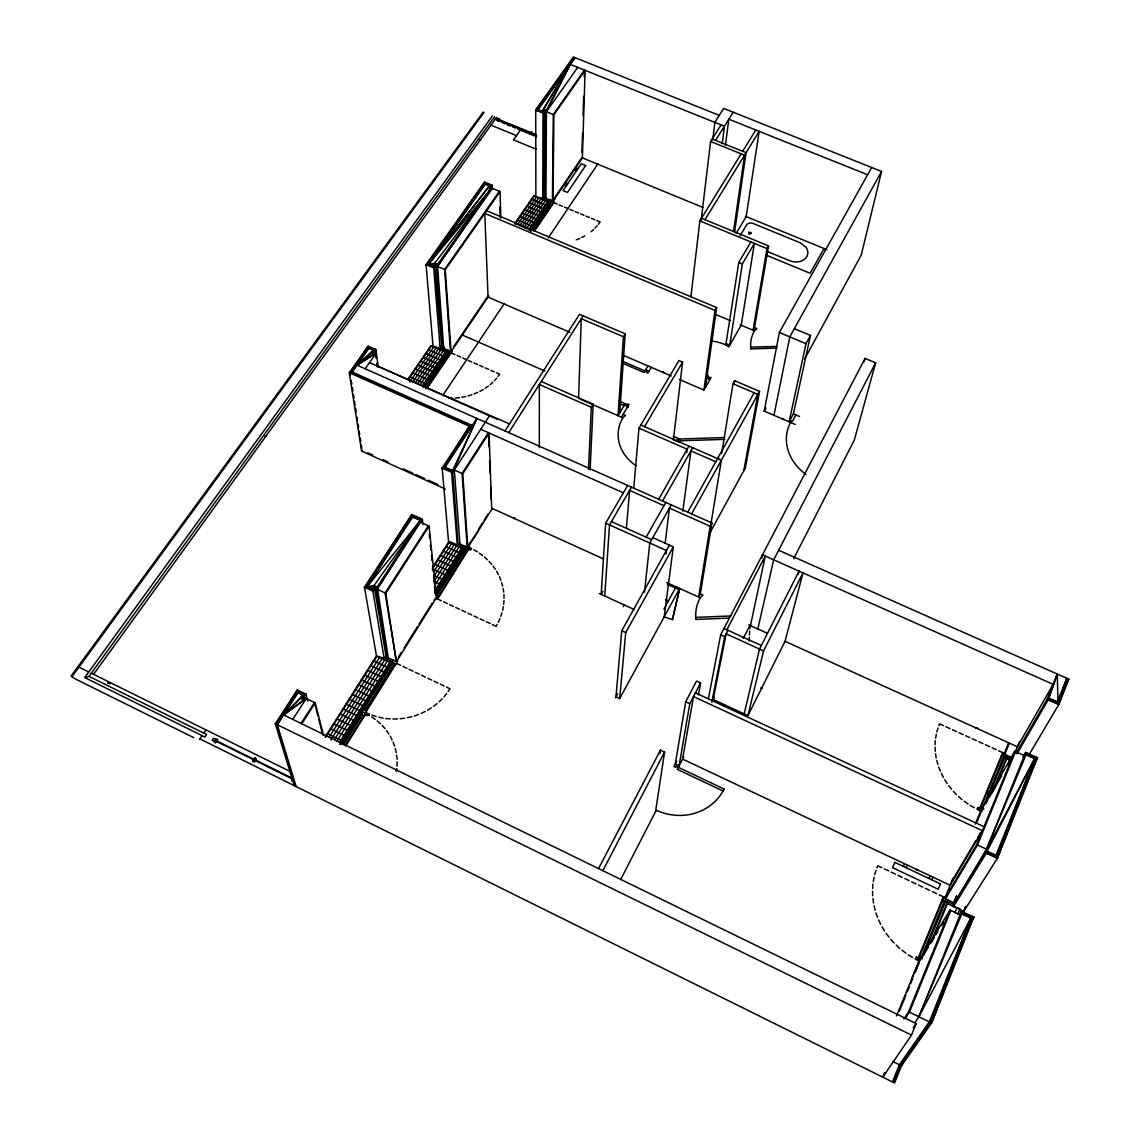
<?xml version="1.0" encoding="UTF-8"?>
<svg xmlns="http://www.w3.org/2000/svg" width="1140" height="1140" viewBox="0 0 1140 1140"><rect width="100%" height="100%" fill="white"/><g stroke="black" fill="none" stroke-linecap="round" stroke-linejoin="round"><path stroke-width="1.5" d="M539.32 447.764L539.348 384.508L591.289 407.251L588.511 469.309M545.96 198.317L546.416 111.734L570.257 64.367L543.695 109.055L544.478 110.951L544.136 197.548L542.74 199.6L542.996 113.045L544.036 109.867L546.416 110.153L570.257 64.367L724.427 126.227L722.204 143.683M545.134 197.975L545.547 111.378L546.416 110.153L543.695 109.055L542.212 111.15L542.996 113.045L544.478 110.951L546.046 110.68L544.036 109.867L542.54 111.962L535.715 110.081L535.885 196.736L542.312 198.545L542.74 199.6L544.136 197.548L545.604 197.291L543.709 196.493L542.312 198.545L541.999 197.762M542.74 199.6L543.709 196.493L544.136 197.548L553 201.239L582.383 157.876L585.077 70.31L553.898 114.784L553 201.239L550.321 200.127L530.171 229.81M935.128 744.705L935.213 740.601M935.099 747.17L935.27 751.303M396.976 766.137L397.076 761.876M460.147 543.666L458.294 546.601L452.608 470.678L476.905 418.451L445.07 467.272L442.163 468.041L448.59 542.141L432.616 567.335M443.716 348.413L443.774 346.703L442.847 348.042L443.716 348.413L437.461 264.58L434.611 263.354L426.047 264.58L433.072 346.731L439.826 348.697L440.24 349.88L441.807 347.572L434.611 263.354L490.599 189.268L487.806 188.1L428.768 263.939L432.929 265.734L433.684 267.871L440.24 349.88L441.394 346.403M581.97 152.389L582.554 133.124M583.082 115.61L583.666 96.344M584.25 77.078L584.464 70.067L553.285 114.527L552.416 201.011L565.526 181.673M872.656 888.559L872.827 884.084M872.57 891.266L872.67 895.769M578.578 398.416L581.272 318.701L623.409 336.756L618.037 415.673L625.205 403.76L629.052 404.444L621.428 417.155M590.121 469.922L593.156 404.201L541.258 381.501M749.208 641.122L749.393 637.246M749.792 628.739L765.268 556.064L726.836 629.793L723.986 628.496M420.532 522.177L429.082 526.096L436.506 597.631L396.392 661.741L386.161 656.868L384.38 659.718L372.908 591.133L364.43 587.157L374.034 585.504L377.212 586.986L388.27 657.866L386.161 656.868L374.034 585.504L420.304 520.524L412.651 517.019L411.839 514.496L364.43 587.157L376.471 655.942L325.028 737.138M749.507 634.923L749.693 631.047M627.655 485.469L605.682 523.174L601.179 594.396L602.918 591.346M604.756 596.035L609.529 524.899L631.46 487.165M619.718 412.894L625.19 333.863L579.519 314.312L505.02 430.949M626.487 527.578L629.594 490.385L663.965 505.676M633.812 487.635L638.984 428.127L678.927 360.539L682.575 362.107L673.398 439.897L676.334 441.18L677.958 438.344M669.422 545.091L621.742 630.791L615.971 696.839L619.676 698.564L664.207 616.811L673.312 546.844L652.807 537.638M619.676 698.564L625.718 632.615L673.312 546.844M644.513 592.144L649.772 542.996L671.275 504.863M690.911 296.614L699.875 220.918L741.143 153.815M701.043 221.431L710.591 141.502L721.064 124.873M712.714 139.85L714.823 122.365L723.658 108.414L881.548 171.456L861.213 255.132L804.469 359.314M665.176 543.11L669.437 508.112L710.149 526.238L698.649 597.061L700.331 593.911L711.944 522.947L357.019 365.142L373.122 350.336L375.944 349.652L378.266 367.237M665.988 553.983L666.416 550.492L605.682 523.174M725.425 145.45L728.845 119.216L867.626 174.748M686.722 452.68L687.178 449.217L638.984 428.127M682.817 511.247L690.954 450.87L715.792 461.757M679.397 379.463L703.922 390.037L714.965 310.408L716.632 307.586L486.623 210.729M705.503 387.301L716.632 307.586M733.576 231.178L744.548 155.197L710.591 141.502M734.545 232.19L746.087 152.674L712.158 139.009M659.918 753.654L660.43 750.134L664.577 752.087L655.529 811.68L620.716 879.439M712.6 341.145A44.588 36.679 7.8 0 1 725.809 344.822L738.777 262.457L750.875 241.951M502.726 610.342L503.282 606.68M503.638 604.385L504.008 600.566M725.809 344.822L728.688 346.988L741.214 325.228L754.395 243.404L742.325 263.924L729.785 345.107L726.465 343.696M721.677 453.535L732.991 383.724L734.687 380.746L759.539 391.391L745.375 467.799L709.337 533.962M709.622 532.195L710.192 528.689M710.761 525.184L721.335 460.261L640.808 425.035M734.117 384.237L734.687 380.746M698.45 694.873L700.601 682.917L696.526 681.036L685.696 701.784L675.293 764.042L679.084 765.838L683.758 756.746M768.574 245.912L754.509 327.608L753.027 330.215L767.006 248.606L768.574 245.912L701.499 218.267M700.601 682.917L689.786 703.679L679.084 765.838L677.288 769.357L723.116 791.032L724.128 789.008L676.148 766.322L675.621 767.32L673.997 766.55L676.861 761.021M935.627 738.207L936.31 734.231M396.278 771.524L396.791 768.688M743.793 470.692L757.886 394.383L732.991 383.724M873.311 881.477L874.109 877.116M708.41 698.706L720.68 634.809L865.089 358.387L875.663 362.819L854.33 440.011L793.654 558.743M871.673 167.523L779.375 332.481L764.227 411.098L795.236 424.436M761.321 645.511L727.99 630.32L724.698 636.633L711.802 702.154L714.31 697.267M773.975 415.288L789.792 336.87L881.548 171.456M810.483 335.459L805.98 343.682L789.122 421.8L793.383 413.877L810.483 335.459L794.338 328.676M761.705 558.286L762.46 554.824L1053.146 684.342L1017.379 746.743L785.061 641.321L802.988 572.879L763.558 650.911L747.926 715.635L713.155 699.518L726.152 633.854L763.558 650.911M667.427 584.421L679.397 589.75L672.429 619.619L679.654 588.454M426.047 264.58L433.257 266.646L434.939 264.281L437.048 265.178L435.366 265.492L433.684 267.871L426.047 264.58L484.557 182.158L485.327 184.167L489.388 185.863L488.932 187.844L490.998 188.713L487.806 188.1L489.388 185.863L492.01 185.279L492.124 188.798M757.801 628.938L773.69 559.826L875.663 362.819M744.178 713.897L759.525 649.073L799.04 571.111L798.157 574.546M307.814 701.057L306.019 694.203L302.827 695.115L302.114 697.922L304.522 699.091L300.746 698.321L283.646 714.937L916.147 1023.549L911.487 1035.077L882.802 1077.172L884.683 1072.541M375.944 349.652L368.12 346.19L350.935 372.281L368.534 347.486L352.16 371.982L368.847 348.455L374.333 350.051L374.162 352.174L375.944 349.652L368.534 347.486L373.122 350.336L372.538 352.573L357.019 365.142L376.243 353.101L372.538 352.573L374.333 350.051L368.534 347.486L368.12 346.19L349.296 372.695L361.565 451.027L445.341 489.06M864.177 361.822L865.089 358.387M385.277 656.868L384.38 659.718L383.938 658.279M500.745 616.484L501.942 612.75M372.908 591.133L374.846 588.14L376.727 587.741L374.39 586.644L372.452 589.622L366.168 586.673L411.839 514.496L422.37 519.327L377.098 589.209L421.373 518.871L412.309 515.936L367.479 586.316L372.11 588.482L372.908 591.133L374.39 586.644L377.212 586.986M938.819 725.838L939.502 723.829L943.464 725.639M936.752 731.866L938.049 728.09M1016.011 753.312L1047.062 699.39L1058.746 704.62L1067.71 678.685L1057.963 703.038L1058.746 704.62L1028.608 755.478M433.684 267.871L434.939 264.281L437.461 264.58M874.622 874.523L876.047 870.404M876.917 867.925L877.672 865.73L881.79 867.683M1047.062 699.39L1057.293 674.053L1048.173 699.875L1057.293 674.053L1057.963 703.038L1048.173 699.875L1017.037 753.782M956.588 895.997L952.513 906.001L985.145 852.677L997.343 858.377L1035.861 758.328L1037.514 757.801L997.343 858.377L963.785 911.33L946.87 903.322M892.52 1061.383L901.498 1065.815L902.78 1062.523L894.572 1083L199.899 738.891M965.723 906.357L963.785 911.33L965.765 906.414M893.361 1082.402L900.301 1065.216L930.311 1022.309L970.824 918.156L973.888 917.116L931.622 1022.951L901.498 1065.815M543.695 109.055L542.54 111.962L535.715 110.081L573.406 57L719.255 115.368M915.007 1022.523L918.883 1016.752L962.673 911.801L961.832 913.895L970.824 918.156L929.328 1021.839L899.389 1064.774L892.449 1081.946M1057.379 701.841L1066.812 678.286L1057.963 703.038L1048.601 698.834L1057.379 701.841L1048.914 698.051M930.311 1022.309L972.135 917.714L962.189 912.998L973.888 917.116L971.978 920.023M1058.746 704.62L1068.893 679.212L778.649 550.25M957.757 914.28L959.738 909.421M973.888 917.116L961.505 911.245L918.883 1016.752L970.824 918.156M1035.69 760.808L1037.514 757.801L1025.644 752.414L985.145 852.677L987.126 851.21L1034.621 758.727L1035.861 758.328L996.56 856.639L997.343 858.377M986.314 853.219L987.126 851.21L995.961 855.328L996.56 856.639L986.314 853.219L953.582 906.5L959.909 908.637M1026.014 754.808L1026.769 752.927L985.145 852.677L1034.621 758.727L1026.014 754.808L1035.861 758.328L1026.342 754.01L1037.514 757.801M954.878 912.912L956.845 908.053M903.877 1019.003L908.594 1011.736L950.019 910.076L960.051 914.836M953.054 878.171L944.747 898.434L976.695 844.64L1014.743 751.289L1024.347 755.649M1014.757 753.212L1019.402 741.784M950.846 910.475L909.435 1012.149L905.659 1017.963M976.695 844.64L986.542 849.229L952.513 906.001L956.617 896.268L952.613 905.773M1015.526 751.645L977.507 845.025L945.488 898.79L949.321 889.442M896.496 1015.911L919.453 960.037L950.019 910.076M975.256 824.135L980.956 810.241L1014.743 751.289M987.425 794.48L988.209 792.585M1004.027 754.067L1008.658 742.781M899.289 1011.351L906.044 994.921M907.298 991.843L909.406 986.698M910.66 983.649L912.784 978.476M915.491 971.907L919.581 961.932M921.063 957.785L944.319 901.142M976.994 822.011L981.027 812.207M982.466 808.217L1003.67 756.547M1004.739 754.395L1009.385 743.109M923.557 955.12L946.471 899.26M985.573 803.885L1005.68 754.823M930.297 943.792L948.195 900.073M991.843 793.454L1007.347 755.578M931.537 942.452L947.44 903.593M994.094 789.564L1006.677 758.798M916.66 958.227L917.03 957.329M978.263 808.573L978.605 807.761M917.301 958.797L918.313 957.671M919.097 960.877L917.344 960.023L943.35 896.81M980.642 811.01L978.961 810.241L1002.673 752.585M919.31 956.944L942.595 900.329M980.77 807.433L1002.003 755.792M918.227 960.45L919.495 957.372L922.417 958.769M944.205 897.223L942.994 900.187L947.312 902.239M979.802 810.625L980.956 807.818L983.763 809.115M1003.499 752.956L1002.388 755.663L1006.535 757.558M911.915 978.362L919.453 960.037L920.208 960.393M929 878.498L930.126 875.819M931.865 879.838L932.976 877.173M903.365 866.386L904.49 863.735M906.2 867.725L907.34 865.075M458.294 546.601L459.705 543.353M442.163 468.041L452.167 471.376L443.83 467.599L470.022 425.363L442.163 468.041L452.566 472.73L476.905 418.451M747.926 715.635L785.061 641.321M497.126 624.449L496.171 626.359L492.452 624.62M498.194 622.298L499.99 618.721M743.28 638.372L749.963 625.39M655.529 811.68L656.327 810.141A50.616 47.239 12 0 0 724.128 788.994M602.832 870.675L664.577 752.087M598.557 868.58L660.43 750.134M795.834 414.917L792.428 421.273L791.445 420.845L790.59 422.441A50.901 42.294 13.9 0 0 805.952 474.425M729.514 618.065L695.827 619.447A48.279 42.807 13 0 1 700.188 597.759L702.91 595.08L700.331 593.911M783.636 419.121L782.653 419.549L783.109 418.694M710.149 526.238L711.944 522.947M615.443 697.794L617.68 693.704M663.879 609.13L676.063 586.815M764.056 411.397L765.923 408.006M687.734 512.173L754.167 392.787M718.072 459.434L718.756 458.209M691.581 513.898L759.539 391.391M623.295 606.651L624.25 604.955M824.02 248.506L810.141 273.272L766.023 255.046M662.525 500.973L692.721 447.749M646.124 537.182L665.803 502.426M658.692 499.263L688.959 446.096M776.939 348.142L750.818 348.868L750.619 344.166A43.976 35.568 10.9 0 1 754.438 330.814L756.875 328.605L754.509 327.608L753.027 330.215M678.77 442.249L679.426 438.986L724.627 437.532M986.029 803.03L987.767 800.009M989.491 796.988L991.23 793.967M992.969 790.932L1001.647 775.827M1007.717 765.254L1009.456 762.232M1011.194 759.212L1012.933 756.19M703.922 390.037L711.089 377.597L707.284 376.927M708.168 375.388L706.615 378.095L709.964 379.534M1022.993 756.946L1025.644 752.414M1066.199 683.801L1068.893 679.212M644.542 426.674L682.575 362.107M951.686 881.534L975.926 840.422M977.721 837.373L980.414 832.798M740.045 235.866L746.5 225.05A5.016 3.905 8.4 0 1 753.098 223.469L800.095 242.749L806.051 247.309A12.953 10.132 10 0 1 804.626 259.165A12.953 10.132 10 0 1 789.821 260.761L766.992 251.341M736.24 233.287L746.201 216.614L759.169 131.342L704.976 219.707M542.996 113.045L535.715 110.081L574.332 57.37L537.154 109.768L542.212 111.15L570.257 64.367M647.947 365.926L644.014 372.481L623.281 363.546M651.282 367.365L647.819 373.151L646.38 372.538L646.85 371.754L622.639 361.323M295.346 786.173L276.421 724.285L297.312 689.985L306.019 694.203L303.938 697.409L300.746 698.321L303.995 699.903L306.261 698.535L292.766 719.383M742.681 151.307L755.792 129.989M591.289 407.251L593.156 404.201M921.134 958.883L928.558 946.784M931.352 942.239L934.13 937.707M935.997 934.672L937.85 931.651M941.569 925.594L943.421 922.573M946.214 918.028L948.067 915.007M623.409 336.756L625.19 333.863M296.144 786.572L277.276 724.698L297.74 691.595L297.312 689.985L275.281 723.729L294.277 785.645M342.428 744.349L362.648 712.072M436.549 594.125L464.522 549.466L448.59 542.141L456.37 544.778M342.67 744.292L362.805 712.144M466.331 546.901L436.264 594.88L439.299 596.291M398.516 656.939L401.366 652.408M404.116 648.005L417.297 626.957M419.05 624.15L432.131 603.245M433.984 600.31L436.506 597.631M468.996 544.393L478.202 530.998M478.472 529.231L482.291 523.146M484.13 520.211L487.92 514.168M343.71 744.805L362.463 714.866M437.276 595.351L466.089 549.337M395.209 663.637L365.598 710.947L362.463 709.436M465.091 551.959L466.132 550.307M492.309 508.469L467.828 547.585L462.769 473.784L489.046 432.986L491.668 508.169L603.274 558.828M436.834 598.671L438.401 596.177L435.879 594.995M468.982 547.271L467.471 549.694L463.724 547.97M345.292 745.574L364.031 715.621M438.8 596.063L467.585 550.022M345.819 745.831L366.396 712.928L369.531 714.153M437.603 599.027L469.737 547.613L471.647 548.654M469.637 548.596L468.583 549.466M366.296 715.307L366.781 714.524M715.535 140.363L733.219 112.233M339.449 742.568L389.837 662.312M434.468 591.247L461.558 548.098M339.848 744.42L391.904 661.442M434.682 593.256L462.683 548.625M340.589 744.32L393.3 660.26M435.181 593.498L464.835 546.217M341.929 744.106L362.149 711.83M436.064 593.897L464.051 549.252M330.799 739.96L382.128 658.649M433.471 577.324L454.076 544.663M334.376 739.732L384.707 659.875M434.112 581.457L456.57 545.803M457.368 546.174L451.568 472.288L452.608 470.678L445.07 467.272M336.827 741.285L387.272 661.086M434.753 585.604L459.064 546.958M959.652 914.18L961.505 911.245M325.57 737.409L376.998 656.198M432.203 569.059L449.103 542.384M329.132 737.181L379.563 657.424M433.77 571.71L451.597 543.524M291.769 778.663L291.84 780.729L292.823 779.176L216.258 741.314M508.725 432.587L583.096 315.837M301.031 723.416L314.498 702.525L317.96 716.148M428.384 525.782L385.092 592.957L396.392 661.741L385.819 593.284L429.082 526.096M488.362 432.687L462.085 473.471L467.172 547.286M301.772 723.772L315.238 702.881L303.938 697.409L304.195 694.716L297.74 691.595L276.421 724.285M300.746 698.321L302.827 695.115L298.067 692.807L297.74 691.595L306.019 694.203M421.373 518.871L376.072 588.725L387.315 657.424M452.566 472.73L489.459 415.786M452.608 470.678L443.83 467.599L471.504 425.163M277.276 724.698L298.067 692.807L304.195 694.716L302.114 697.922L305.221 698.022L303.995 699.903L283.646 714.937L302.827 695.115M255.944 760.936L255.004 760.808C251.74 765.239 258.353 755.093 255.659 759.796L256.286 760.437M252.809 759.382L253.422 760.024C250.715 764.726 257.341 754.594 254.092 759.012L253.137 758.884M214.463 741.413L215.802 739.404M217.298 741.827L216.358 741.684C213.066 746.073 219.763 736.027 217.028 740.687L217.64 741.328M442.676 395.551L504.037 303.953M548.255 237.932L597.673 164.16M199.557 739.39L202.094 735.628M203.789 733.134L205.969 729.885M443.83 467.599L472.302 425.519L351.391 371.64M913.24 1027.824L916.147 1023.549M424.379 386.987L447.55 352.83L448.946 353.457L425.79 387.614M530.784 231.477L550.734 202.051M453.364 347.13L488.091 295.887M566.138 180.761L581.813 157.648M532.679 230.38L550.577 203.974M425.947 388.754L450.043 353.186M487.806 188.1L490.428 187.502L492.01 185.279L484.557 182.158L427.6 264.209L432.929 265.734L434.611 263.354L433.257 266.646L427.6 264.209L484.999 183.312L490.514 185.606L488.932 187.844L491.525 187.958L436.478 265.976L442.847 348.042L443.375 347.272L441.807 347.586L451.084 351.647L488.775 296.015M427.158 388.312L452.167 351.377L451.469 351.077M534.019 230.95L551.917 204.53M534.475 231.135L553.755 202.663M420.104 384.736L443.004 351.091M526.438 228.527L545.39 200.697M422.455 385.79L445.341 352.118M528.689 229.482L547.613 201.638M422.911 385.99L445.783 352.317L430.877 345.776L407.864 379.307M529.117 229.653L548.041 201.809L533.805 195.866L514.767 223.611M423.339 386.275L447.051 351.362M529.501 229.966L549.195 200.968M423.111 387.486L448.291 350.422M415.402 382.655L438.344 349.054M521.949 226.632L540.93 198.844M417.753 383.695L440.681 350.065M524.201 227.587L543.153 199.771M361.565 451.027L362.135 450.2M409.702 382.028L433.699 347.002M518.472 223.283L536.484 196.992M413.051 381.601L436.022 348.028M519.712 225.691L538.707 197.918M408.348 379.52L431.362 345.99M515.223 223.811L534.261 196.066M492.409 188.342L437.404 266.361L491.525 187.958M437.404 266.361L490.599 189.268L428.768 263.939L484.999 183.312L492.01 185.279M376.97 365.883L509.495 423.938M499.448 191.278L444.614 269.467L450.471 351.377M451.084 351.647L445.255 269.738L500.075 191.548L490.428 187.502L490.514 185.606L485.327 184.167L428.768 263.939L489.388 185.863M373.122 350.336L371.327 352.873L374.704 353.528L372.538 352.573L375.302 352.688L374.262 354.17L357.019 365.142M365.199 368.776L376.243 353.101L374.262 354.17L371.327 352.873M577.709 67.36L546.416 111.734L546.416 110.153M530.841 134.363L532.323 132.254L531.468 131.898L529.815 133.978L530.328 133.109L498.722 120.127L498.137 120.94M531.055 134.449L531.625 133.637L536.099 135.475M520.396 130.074L513.456 139.85L536.37 149.283M538.237 109.54L575.03 57.656L537.154 109.768L542.212 111.15M448.106 691.467L450.015 688.802L446.495 687.121M446.609 693.548L443.987 696.925M497.197 119.928L498.123 118.631M84.731 677.559L89.02 676.376L206.639 734.545L204.944 737.039L84.731 677.559L492.423 115.881M89.02 676.376L494.575 116.764M496.513 117.562L495.259 119.13L497.411 120.014M93.566 674.353L495.344 119.159M483.189 112.09L71.108 676.02L75.611 679.098L193.786 737.665M72.02 676.647L484.044 112.447M598.329 224.323L600.139 222.001L596.761 220.59M597.175 225.82L594.98 228.185M496.726 378.053L494.418 380.774M498.038 376.371L499.719 374.219L496.541 372.823M420.304 520.524L367.479 586.316L412.651 517.019L420.76 519.812L412.309 515.936L366.168 586.673L372.11 588.482L374.034 585.504L372.452 589.622L364.43 587.157M439.114 701.898L442.163 698.792M593.541 229.539L591.076 231.734M490.1 384.764L492.808 382.271M433.585 706.287L437.133 703.622M431.462 707.883L427.614 710.149M283.646 714.937L306.261 698.535M483.317 389.552L479.883 391.348M485.198 388.27L488.348 386.147M425.249 711.431L421.216 713.441M581.628 237.547L584.777 235.909M477.774 392.374L474.183 393.955M676.975 441.451L678.115 441.622M414.418 715.963L418.679 714.381M576.313 239.756L579.733 238.502M468.113 395.936L471.917 394.697M433.072 346.731L434.525 346.375M404.686 718.243L400.183 718.713M407.365 717.673L411.811 716.718M459.406 397.689L455.359 398.031M461.8 397.261L465.776 396.521M397.461 718.898L392.93 719.055M452.922 398.145L448.861 398.245M731.082 615.942L695.642 617.395L695.827 619.447M724.826 439.356L679.597 440.809L679.426 438.986L673.156 436.235M776.725 346.432L750.605 347.144L750.818 348.868M385.733 718.528L390.236 718.856M414.518 631.403L415.288 631.546M376.129 716.561L371.982 715.108M378.736 717.145L383.083 718.129M672.429 619.619L664.435 616.982M382.456 657.808L376.471 655.942L391.006 662.867M961.832 913.895L972.135 917.714L931.622 1022.951L908.594 1011.736M544.478 110.951L553.898 114.784M745.403 216.287L826.899 249.689M496.185 117.848L498.351 118.731M498.864 119.558L536.555 134.834M498.622 119.885L536.213 135.318M498.038 120.683L497.183 120.341L498.579 118.403L499.434 118.76L497.924 120.854L500.004 121.695M530.086 133.85L530.955 134.207M501.942 122.493L505.177 123.818M507.115 124.616L510.349 125.956M512.302 126.754L515.551 128.079M517.489 128.877L536.698 136.772M581.543 157.534L702.853 207.38M491.012 125.158L516.463 135.617M575.643 167.822L577.837 168.734M699.875 220.918L767.006 248.606M574.517 169.489L576.712 170.401M565.426 182.913L567.635 183.825M564.286 184.594L566.495 185.507M738.777 262.457L742.325 263.924M553.342 200.726L554.011 201.011L552.743 202.892L549.394 201.495M553.085 202.379L557.104 204.06M559.113 204.887L562.462 206.283M564.471 207.124L567.82 208.52M569.829 209.361L573.192 210.772M575.201 211.613L578.564 213.009M580.588 213.85L583.951 215.246M585.974 216.101L589.337 217.498M591.361 218.339L594.738 219.749M543.438 198.574L549.622 201.153M549.694 203.604L552.359 204.715M531.454 199.286L545.704 205.243M529.117 202.706L543.381 208.677M526.751 206.141L541.03 212.126M524.386 209.575L538.693 215.574M522.02 213.037L536.327 219.037M519.641 216.486L533.976 222.514M517.261 219.963L531.611 225.991M779.375 332.481L805.98 343.682M514.881 223.44L529.231 229.496M714.965 310.408L484.771 213.394L488.062 297.084L569.829 332.296M715.592 314.426L730.427 320.682M740.116 324.772L754.438 330.814M793.383 413.877L799.496 416.485M435.366 265.492L445.255 269.738M623.48 355.395L671.218 375.944M645.639 369.788L648.974 371.227M624.492 404.942L627.855 406.424M462.341 335.032L544.849 371.013M619.262 403.46L624.122 405.569M623.096 414.361L625.504 415.416L622.868 417.796L580.16 399.114M451.839 353.215L454.988 354.611M457.097 355.523L460.603 357.062M462.712 357.988L466.217 359.528M468.326 360.454L471.846 361.993M473.955 362.919L477.475 364.472M479.584 365.399L483.118 366.938M485.227 367.864L488.761 369.417M490.884 370.343L494.418 371.897M441.023 348.726L447.507 351.576M435.851 346.959L439.826 348.697M447.251 351.961L450.742 353.486M428.255 349.61L443.175 356.165M425.619 353.443L440.553 360.012M422.969 357.29L437.931 363.888M420.318 361.152L435.295 367.764M417.653 365.028L432.644 371.654M414.989 368.918L429.994 375.559M412.309 372.809L427.343 379.463M409.63 376.713L424.678 383.382M369.559 362.591L497.753 419.477M480.724 429.267L623.366 492.836M471.077 425.833L349.909 371.825L350.45 375.317M349.296 372.695L469.438 426.246M611.439 521.593L651.653 539.662M462.769 473.784L454.347 469.979L459.947 543.965L468.569 547.927M666.843 582.64L700.188 597.759M679.597 588.553L663.58 617.951M748.837 624.877L767.477 633.327M367.878 452.808L372.78 455.031M383.011 459.676L387.828 461.857M403.232 468.853L412.88 473.228M415.673 474.511L424.75 478.629M428.398 480.282L437.945 484.614M945.929 726.75L950.019 728.617M952.484 729.743L956.588 731.609M959.053 732.735L963.158 734.602M965.637 735.727L969.755 737.594M972.221 738.72L976.339 740.601M978.818 741.727L982.951 743.608M985.43 744.734L989.563 746.615M992.042 747.74L996.175 749.621M998.669 750.761L1004.326 753.341M1003.2 753.697L1011.422 757.444M726.836 629.793L727.99 630.32M1006.734 757.06L1010.81 758.927M1001.462 755.535L1004.782 757.046M1006.135 758.542L1010.325 760.451M720.68 634.809L724.698 636.633M599.255 593.513L634.453 609.629M468.241 546.929L469.737 547.613M469.238 548.411L470.834 549.366L470.393 550.064L468.711 549.238M459.121 545.291L464.009 547.528M450.129 541.714L454.803 543.865M465.091 548.882L468.084 550.25M445.811 546.53L459.919 553.028M460.418 553.256L461.771 553.869M621.742 630.791L625.718 632.615M443.018 550.919L457.154 557.446M457.653 557.674L458.993 558.286M440.225 555.337L454.376 561.878M454.874 562.106L456.214 562.718M980.215 807.177L983.578 808.73M979.844 808.089L979.331 809.315M979.73 808.346L977.849 807.405L977.507 808.231L979.445 809.058M980.115 809.856L982.637 811.024M437.418 559.769L451.582 566.309M452.081 566.537L453.435 567.164M434.611 564.2L448.79 570.769M449.288 570.997L450.642 571.625M433.357 569.387L445.982 575.244M446.481 575.472L447.835 576.099M695.414 692.864L984.005 826.714M433.699 575.33L443.175 579.733M443.674 579.961L445.028 580.588M434.026 581.286L440.353 584.221M440.852 584.449L442.206 585.091M685.696 701.784L689.786 703.679M434.354 587.257L437.518 588.739M438.017 588.967L439.385 589.608M436.078 598.315L441.266 600.737M443.546 601.792L447.35 603.573M449.63 604.642L453.435 606.409M455.729 607.478L459.534 609.259M461.828 610.327L465.647 612.109M467.927 613.178L471.761 614.959M474.055 616.028L477.874 617.823M480.168 618.892L484.001 620.673M486.31 621.756L490.143 623.537M374.846 588.14L385.819 593.284M884.341 868.894L888.602 870.903M891.152 872.114L895.427 874.138M897.992 875.349L902.267 877.373M904.832 878.584L909.107 880.607M911.672 881.833L915.962 883.856M918.541 885.082L922.83 887.105M925.409 888.331L929.713 890.354M932.292 891.58L936.596 893.618M939.175 894.843L945.074 897.636M943.877 898.035L953.838 902.738M947.525 901.697L953.183 904.376M942.01 900.058L945.473 901.683M396.834 661.029L397.603 661.385L365.156 713.284L361.238 711.389M397.19 663.651L400.667 665.318M402.99 666.416L406.852 668.254M409.174 669.365L413.051 671.203M415.373 672.315L419.249 674.153M421.586 675.265L425.462 677.117M427.799 678.229L431.69 680.081M434.026 681.193L437.917 683.045M440.254 684.157L444.158 686.009M385.277 658.293L392.416 661.684M392.117 662.169L395.979 664.007M391.22 663.594L391.989 663.965M393.542 664.691L394.312 665.062M373.464 660.687L388.028 667.627M370.457 665.447L385.035 672.401M367.436 670.206L382.028 677.189M364.401 674.994L379.007 681.991M361.352 679.796L375.986 686.822M358.302 684.613L372.951 691.652M918.726 956.674L922.231 958.355M918.199 957.956L916.232 956.944L915.862 957.842L917.757 959.025M355.238 689.443L369.916 696.497M352.174 694.289L366.866 701.371M349.096 699.148L363.803 706.244M363.389 707.969L364.173 708.339M365.741 709.094L366.524 709.479M366.054 710.206L366.838 710.591M365.612 712.543L366.396 712.928M346.004 704.036L360.724 711.146M365.684 714.053L367.493 714.866L366.995 715.649L365.256 714.737M365.099 714.994L365.84 713.811L369.403 715.664M361.423 714.367L364.543 715.877M342.898 708.923L357.647 716.062M358.16 716.305L359.57 716.989M339.791 713.84L354.554 720.993M355.067 721.235L356.478 721.919M336.671 718.756L351.448 725.938M351.961 726.18L353.371 726.864M333.536 723.701L348.341 730.897M348.854 731.139L350.265 731.837M330.401 728.659L345.221 735.87M345.733 736.127L347.144 736.81M327.251 733.633L342.086 740.857M342.599 741.114L344.024 741.798M275.281 723.729L911.487 1035.077M899.389 1064.774L900.301 1065.216M78.959 667.142L88.778 671.987M91.3 673.241L290.572 771.68M108.172 682.889L110.067 683.829M217.441 739.547L216.401 739.034L214.391 742.055L215.432 742.568M255.004 758.129L256.058 758.642M216.059 739.532L213.465 738.25L212.126 740.259L214.719 741.542M216.6 740.801L293.151 778.663M253.023 761.178L254.078 761.691M292.011 780.458L293.065 780.986M976.781 809.058L978.961 810.241M970.24 805.51L974.33 807.719M473.798 549.822L477.389 551.774M908.295 954.907L912.542 957.301M915.078 958.754L917.344 960.023M371.654 716.946L375.174 719.369M961.946 799.582L958.555 796.461M964.198 801.206L967.96 803.914M484.514 557.004L487.336 559.769M479.341 553.185L482.576 555.579M902.025 950.219L905.93 953.168M899.688 948.466L896.197 945.06M377.183 720.95L380.432 723.686M956.531 794.58L953.339 791.303M894.116 943.008L890.825 939.446M489.032 561.436L491.668 564.343M382.171 725.524L385.049 728.603M665.974 599.255L667.997 601.578M665.903 599.982L667.726 602.077M948.694 785.688L951.601 789.194M886.065 933.332L889.043 937.151M493.064 566.209L495.387 569.33M386.56 730.612L388.925 734.075M944.789 779.689L947.155 783.479M943.364 777.409L941.44 773.447M880.636 924.298L878.698 919.966M882.089 926.777L884.498 930.91M496.584 571.311L498.394 574.717M499.477 576.755L500.83 580.331M390.308 736.169L392.103 739.946M393.172 742.211L394.554 746.144M940.357 771.053L938.676 767.035M877.615 917.358L875.933 912.969M501.572 582.497L502.683 586.145M395.252 748.553L396.236 752.628M936.767 760.437L937.964 764.555M874.052 905.759L875.235 910.261M315.238 702.881L323.447 735.215M318.829 719.554L322.734 734.873M503.068 588.397L503.709 592.159M351.262 380.546L351.818 384.023M352.36 387.5L352.901 390.992M353.443 394.469L353.984 397.96M354.526 401.437L355.067 404.928M355.609 408.405L356.165 411.882M356.977 417.112L357.518 420.589M358.06 424.08L358.601 427.557M359.143 431.048L359.684 434.525M360.226 438.017L360.781 441.493M361.323 444.971L361.865 448.462M935.612 753.797L936.182 757.957M375.302 352.688L376.001 357.96M376.713 363.233L377.169 366.738M396.563 755.136L397.119 759.326M872.984 898.505L873.497 903.051M422.37 519.327L422.94 524.585M429.296 534.503L429.652 537.995M430.378 544.977L430.934 550.207M431.476 555.437L432.017 560.68M432.573 565.91L433.115 571.154M433.841 578.137L434.397 583.366M434.939 588.596L435.48 593.84M488.519 436.193L488.974 446.723M489.587 460.774L490.129 473.057M490.742 487.108L491.283 499.391M500.075 191.548L500.816 217.897M499.89 207.095L500.189 217.64M503.966 594.439L503.994 598.258M636.034 465.733A45.515 38.261 6.2 0 1 622.882 417.796M625.205 403.76A44.546 36.651 5.2 0 1 619.134 400.596M987.682 792.143L988.879 792.685L987.682 792.143M761.078 687.904L762.218 688.432L761.078 687.904M624.649 405.356L623.523 405.484L624.649 405.356M627.057 406.681L628.083 407.137L627.057 406.681M693.491 696.554L682.561 759.069L950.147 885.267L982.381 830.675L693.491 696.554M555.066 198.745L554.011 198.859L555.066 198.745M465.676 551.703L464.464 551.86L465.676 551.703M462.883 334.818L461.757 334.946L462.883 334.818M480.567 140.106L479.527 140.206L480.567 140.106M748.61 232.346L749.194 234.17L751.289 233.458L750.961 232.446L748.61 232.346M266.418 436.078L265.235 436.207L266.418 436.078M1034.621 758.727L996.56 856.639L986.77 852.065L995.961 855.328L1034.621 758.727M954.023 905.417L953.582 906.5L954.023 905.417M940.443 883.899L938.234 889.243L892.563 867.668L894.843 862.367L940.443 883.899M917.757 869.578L916.645 870.162L916.446 869.378L917.757 869.578M977.493 728.26L976.239 728.075L977.493 728.26M663.793 372.424L662.668 372.267L663.793 372.424M514.952 518.372L513.769 518.201L514.952 518.372M393.984 663.979L365.27 709.835L363.717 709.08L392.445 663.252L393.984 663.979M504.621 303.895L503.51 303.739L504.621 303.895M598.215 164.103L597.175 163.946L598.215 164.103M585.632 165.557L567.506 192.432L563.06 190.594L581.215 163.747L585.632 165.557M108.856 682.803L107.63 683.33L108.856 682.803M508.611 124.958L507.571 124.816L508.611 124.958"/></g></svg>
